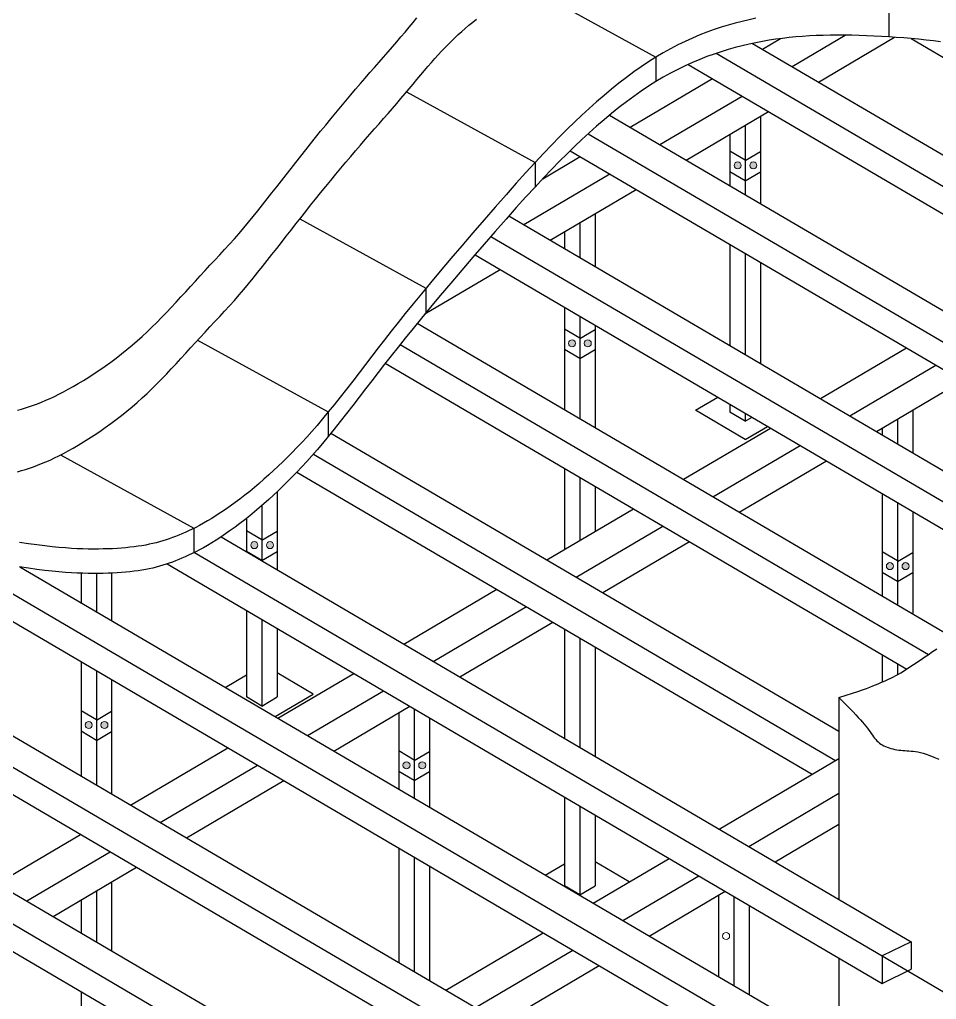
# Model space of a CAD drawing. Header units: millimetres. Extents: x 5763 to 12018931, y 39842 to 3600577.
# Drawn here: x 669225 to 675001, y 430280 to 436454 of the extents above; entities that cross this region are included whole.
import ezdxf

# ---------------------------------------------------------------- set-up
doc = ezdxf.new("R2010")
doc.units = ezdxf.units.MM
doc.layers.add('LINES', color=7, linetype='Continuous')
doc.layers.add('тонкая', color=7, linetype='Continuous', lineweight=20)

msp = doc.modelspace()

# ---------------------------------------------------------------- hatches: boundary and pattern name
at = {"layer": 'тонкая', "ltscale": 10}
h = msp.add_hatch(color=256, dxfattribs=at)
h.set_gradient(color2=(0, 0, 0), one_color=1)
h.paths.add_polyline_path([(673727.08568, 435534.72184, 1), (673771.34011, 435534.72184, 1)])
h.paths.add_polyline_path([(673825.99446, 435534.72184, 1), (673870.24889, 435534.72184, 1)])
h = msp.add_hatch(color=256, dxfattribs=at)
h.set_gradient(color2=(0, 0, 0), one_color=1)
h.paths.add_polyline_path([(672683.90677, 434413.63647, 1), (672728.1612, 434413.63647, 1)])
h.paths.add_polyline_path([(672782.81555, 434413.63647, 1), (672827.06998, 434413.63647, 1)])
h = msp.add_hatch(color=256, dxfattribs=at)
h.set_gradient(color2=(0, 0, 0), one_color=1)
h.paths.add_polyline_path([(670681.81983, 433142.22201, 1), (670726.07426, 433142.22201, 1)])
h.paths.add_polyline_path([(670780.72861, 433142.22201, 1), (670824.98304, 433142.22201, 1)])
h = msp.add_hatch(color=256, dxfattribs=at)
h.set_gradient(color2=(0, 0, 0), one_color=1)
h.paths.add_polyline_path([(674685.99371, 433009.57144, 1), (674730.24814, 433009.57144, 1)])
h.paths.add_polyline_path([(674784.90249, 433009.57144, 1), (674829.15692, 433009.57144, 1)])
h = msp.add_hatch(color=256, dxfattribs=at)
h.set_gradient(color2=(0, 0, 0), one_color=1)
h.paths.add_polyline_path([(669638.64091, 432008.53178, 1), (669682.89534, 432008.53178, 1)])
h.paths.add_polyline_path([(669737.5497, 432008.53178, 1), (669781.80413, 432008.53178, 1)])
h = msp.add_hatch(color=256, dxfattribs=at)
h.set_gradient(color2=(0, 0, 0), one_color=1)
h.paths.add_polyline_path([(671640.72785, 431754.64733, 1), (671684.98228, 431754.64733, 1)])
h.paths.add_polyline_path([(671739.63664, 431754.64733, 1), (671783.89107, 431754.64733, 1)])

# ---------------------------------------------------------------- linework, layer by layer
at = {"layer": 'LINES'}
for p, q in [((672412.16124, 436668.98822), (673234.44996, 436216.76346)), ((671704.44014, 436435.38151), (671728.80186, 436464.49199)), ((672080.00102, 436436.85595), (672104.10117, 436456.12874)), ((673821.25415, 436452.67064), (673777.84791, 436442.54358)), ((673864.18959, 436461.80697), (673821.25415, 436452.67064)), ((674701.72305, 436499.05879), (674701.72305, 436344.93407)), ((671653.94768, 436375.09163), (671679.47753, 436405.54198)), ((671679.47753, 436405.54198), (671704.44014, 436435.38151)), ((672010.89069, 436378.65512), (672033.43565, 436398.19086)), ((672033.43565, 436398.19086), (672056.45914, 436417.56724)), ((672056.45914, 436417.56724), (672080.00102, 436436.85595)), ((673600.371, 436390.55993), (673555.2528, 436374.30315)), ((673645.23242, 436405.43396), (673600.371, 436390.55993)), ((673689.79424, 436419.00364), (673645.23242, 436405.43396)), ((673734.01367, 436431.34739), (673689.79424, 436419.00364)), ((673777.84791, 436442.54358), (673734.01367, 436431.34739)), ((671601.32086, 436312.83148), (671627.88424, 436344.14872)), ((671627.88424, 436344.14872), (671653.94768, 436375.09163)), ((671945.72819, 436318.37442), (671967.07683, 436338.81862)), ((671967.07683, 436338.81862), (671988.78437, 436358.88828)), ((671988.78437, 436358.88828), (672010.89069, 436378.65512)), ((673464.41085, 436337.33497), (673418.73435, 436316.5101)), ((673509.92061, 436356.58522), (673464.41085, 436337.33497)), ((673555.2528, 436374.30315), (673509.92061, 436356.58522)), ((673905.72034, 436266.83017), (674019.00103, 436333.5885)), ((673948.7196, 436323.2349), (673906.64177, 436315.89856)), ((673990.56235, 436329.72363), (673948.7196, 436323.2349)), ((674032.30927, 436335.39712), (673990.56235, 436329.72363)), ((674074.09961, 436340.28771), (674032.30927, 436335.39712)), ((674116.07263, 436344.42777), (674074.09961, 436340.28771)), ((674092.03804, 436157.5281), (674427.28628, 436355.09587)), ((674158.3676, 436347.84967), (674116.07263, 436344.42777)), ((674201.12376, 436350.58576), (674158.3676, 436347.84967)), ((674244.45045, 436352.66879), (674201.12376, 436350.58576)), ((674288.33733, 436354.13299), (674244.45045, 436352.66879)), ((674258.23111, 436060.03203), (674737.59784, 436342.53141)), ((674332.74413, 436355.01298), (674288.33733, 436354.13299)), ((674377.63058, 436355.34339), (674332.74413, 436355.01298)), ((674422.95641, 436355.15883), (674377.63058, 436355.34339)), ((674468.68136, 436354.49393), (674422.95641, 436355.15883)), ((674514.76516, 436353.3833), (674468.68136, 436354.49393)), ((674561.16753, 436351.86157), (674514.76516, 436353.3833)), ((674607.84228, 436349.95439), (674561.16753, 436351.86157)), ((674654.71942, 436347.65159), (674607.84228, 436349.95439)), ((674701.72305, 436344.93407), (674654.71942, 436347.65159)), ((674748.77724, 436341.78268), (674701.72305, 436344.93407)), ((674795.80608, 436338.17831), (674748.77724, 436341.78268)), ((674842.73365, 436334.10184), (674795.80608, 436338.17831)), ((674841.61913, 436334.19865), (679758.3928, 433449.80549)), ((674889.48404, 436329.53413), (674842.73365, 436334.10184)), ((674935.98133, 436324.45607), (674889.48404, 436329.53413)), ((674982.17001, 436318.8569), (674935.98133, 436324.45607)), ((671546.82339, 436249.5117), (671574.29117, 436281.25815)), ((671574.29117, 436281.25815), (671601.32086, 436312.83148)), ((671883.04214, 436254.04156), (671903.83114, 436276.06492)), ((671903.83114, 436276.06492), (671924.68395, 436297.48264)), ((671924.68395, 436297.48264), (671945.72819, 436318.37442)), ((673326.89894, 436269.99633), (673280.74892, 436244.23731)), ((673372.89557, 436294.07557), (673326.89894, 436269.99633)), ((673418.73435, 436316.5101), (673372.89557, 436294.07557)), ((673689.79424, 436264.87892), (673645.23242, 436251.30924)), ((673734.01367, 436277.22266), (673689.79424, 436264.87892)), ((673777.84791, 436288.41886), (673734.01367, 436277.22266)), ((673821.25415, 436298.54592), (673777.84791, 436288.41886)), ((673864.18959, 436307.68224), (673821.25415, 436298.54592)), ((673843.56462, 436303.29341), (679158.20178, 433185.49623)), ((673906.64177, 436315.89856), (673864.18959, 436307.68224)), ((675028.07622, 436312.75935), (674982.17001, 436318.8569)), ((671490.59346, 436185.23162), (671518.92385, 436217.53399)), ((671518.92385, 436217.53399), (671546.82339, 436249.5117)), ((671819.78193, 436183.54077), (671841.14514, 436207.85917)), ((671841.14514, 436207.85917), (671862.18934, 436231.33287)), ((671862.18934, 436231.33287), (671883.04214, 436254.04156)), ((673234.44996, 436216.76346), (673188.0065, 436187.53973)), ((673280.74892, 436244.23731), (673234.44996, 436216.76346)), ((673234.44996, 436216.76346), (673234.44996, 436062.63873)), ((673509.92061, 436202.4605), (673464.41085, 436183.21024)), ((673555.2528, 436220.17843), (673509.92061, 436202.4605)), ((673600.371, 436236.43521), (673555.2528, 436220.17843)), ((673645.23242, 436251.30924), (673600.371, 436236.43521)), ((673614.48439, 436241.11457), (678975.48065, 433096.12113)), ((671432.6437, 436119.27929), (671461.83311, 436152.51119)), ((671461.83311, 436152.51119), (671490.59346, 436185.23162)), ((671775.58805, 436132.05109), (671797.9721, 436158.29797)), ((671797.9721, 436158.29797), (671819.78193, 436183.54077)), ((673141.42299, 436156.53106), (673094.71025, 436123.72511)), ((673188.0065, 436187.53973), (673141.42299, 436156.53106)), ((673372.89557, 436139.95085), (673326.89894, 436115.8716)), ((673418.73435, 436162.38538), (673372.89557, 436139.95085)), ((673464.41085, 436183.21024), (673418.73435, 436162.38538)), ((673437.98787, 436171.16345), (678975.48065, 432922.62948)), ((671372.9813, 436050.90744), (671403.02613, 436085.4425)), ((671403.02613, 436085.4425), (671432.6437, 436119.27929)), ((671704.44014, 436047.37975), (671728.80186, 436076.49023)), ((671728.80186, 436076.49023), (671752.52905, 436104.75343)), ((671752.52905, 436104.75343), (671775.58805, 436132.05109)), ((673047.9045, 436089.20036), (673001.04837, 436053.05801)), ((673094.71025, 436123.72511), (673047.9045, 436089.20036)), ((673072.1377, 435775.58504), (673591.03404, 436081.37991)), ((673280.74892, 436090.11258), (673234.44996, 436062.63873)), ((673326.89894, 436115.8716), (673280.74892, 436090.11258)), ((671311.62665, 435979.40283), (671342.51009, 436015.58068)), ((671342.51009, 436015.58068), (671372.9813, 436050.90744)), ((671653.94768, 435987.08987), (671679.47753, 436017.54022)), ((671679.47753, 436017.54022), (671704.44014, 436047.37975)), ((672954.18446, 436015.39925), (672907.35537, 435976.32527)), ((673001.04837, 436053.05801), (672954.18446, 436015.39925)), ((673188.0065, 436033.415), (673141.42299, 436002.40634)), ((673234.44996, 436062.63873), (673188.0065, 436033.415)), ((671280.39803, 435942.45052), (671311.62665, 435979.40283)), ((671601.32086, 435924.82972), (671627.88424, 435956.14696)), ((671627.88424, 435956.14696), (671653.94768, 435987.08987)), ((671662.96442, 435997.84446), (672472.50004, 435552.63338)), ((672907.35537, 435976.32527), (672860.60371, 435935.93727)), ((673094.71025, 435969.60038), (673047.9045, 435935.07564)), ((673141.42299, 436002.40634), (673094.71025, 435969.60038)), ((673258.45541, 435666.28297), (673777.35175, 435972.07785)), ((671217.22643, 435866.66508), (671248.90453, 435904.83439)), ((671248.90453, 435904.83439), (671280.39803, 435942.45052)), ((671546.82339, 435861.50994), (671574.29117, 435893.25639)), ((671574.29117, 435893.25639), (671601.32086, 435924.82972)), ((672813.97209, 435894.33645), (672767.5031, 435851.624)), ((672860.60371, 435935.93727), (672813.97209, 435894.33645)), ((673001.04837, 435898.93328), (672954.18446, 435861.27452)), ((673047.9045, 435935.07564), (673001.04837, 435898.93328)), ((671153.63763, 435789.10944), (671185.44404, 435828.05321)), ((671185.44404, 435828.05321), (671217.22643, 435866.66508)), ((671490.59346, 435797.22986), (671518.92385, 435829.53223)), ((671518.92385, 435829.53223), (671546.82339, 435861.50994)), ((672767.5031, 435851.624), (672721.13756, 435807.78519)), ((672954.18446, 435861.27452), (672907.35537, 435822.20054)), ((672942.57817, 435851.59029), (678305.39509, 432705.52877)), ((673424.64847, 435568.7869), (673943.54481, 435874.58177)), ((673893.67123, 435845.19038), (673893.67123, 435293.63776)), ((671121.88751, 435749.94439), (671153.63763, 435789.10944)), ((671432.6437, 435731.27753), (671461.83311, 435764.50943)), ((671461.83311, 435764.50943), (671490.59346, 435797.22986)), ((672721.13756, 435807.78519), (672674.40902, 435762.34163)), ((672860.60371, 435781.81255), (672813.97209, 435740.21173)), ((672907.35537, 435822.20054), (672860.60371, 435781.81255)), ((673797.16486, 435788.31746), (673797.16486, 435350.25259)), ((671058.86393, 435671.38059), (671090.27398, 435710.6687)), ((671090.27398, 435710.6687), (671121.88751, 435749.94439)), ((671403.02613, 435697.44074), (671432.6437, 435731.27753)), ((672626.74925, 435714.69898), (672577.58999, 435664.26294)), ((672674.40902, 435762.34163), (672626.74925, 435714.69898)), ((672813.97209, 435740.21173), (672767.5031, 435697.49927)), ((672807.50193, 435734.26462), (678122.67396, 432616.15366)), ((673700.6585, 435731.44453), (673700.6585, 435406.86742)), ((671027.67075, 435632.1286), (671058.86393, 435671.38059)), ((671342.51009, 435627.57892), (671372.9813, 435662.90568)), ((671372.9813, 435662.90568), (671403.02613, 435697.44074)), ((672577.58999, 435664.26294), (672526.363, 435610.43918)), ((672721.13756, 435653.66047), (672674.40902, 435608.2169)), ((672767.5031, 435697.49927), (672721.13756, 435653.66047)), ((670965.93499, 435553.87743), (670996.69444, 435592.94884)), ((670996.69444, 435592.94884), (671027.67075, 435632.1286)), ((671280.39803, 435554.44876), (671311.62665, 435591.40107)), ((671311.62665, 435591.40107), (671342.51009, 435627.57892)), ((672526.363, 435610.43918), (672472.50004, 435552.63338)), ((672521.47712, 435451.07092), (672757.45141, 435590.13478)), ((672674.40902, 435608.2169), (672626.74925, 435560.57426)), ((672694.05707, 435627.32466), (678122.67396, 432442.66201)), ((673797.16486, 435568.07796), (673700.6585, 435624.91842)), ((673797.16486, 435564.96067), (673893.67123, 435621.62283)), ((670935.39241, 435514.95049), (670965.93499, 435553.87743)), ((671248.90453, 435516.83263), (671280.39803, 435554.44876)), ((672472.50004, 435552.63338), (672415.43287, 435490.25122)), ((672472.50004, 435552.63338), (672472.50004, 435398.50865)), ((672626.74925, 435560.57426), (672577.58999, 435510.13822)), ((670874.95784, 435437.67446), (670905.06669, 435476.20412)), ((670905.06669, 435476.20412), (670935.39241, 435514.95049)), ((671185.44404, 435440.05145), (671217.22643, 435478.66332)), ((671217.22643, 435478.66332), (671248.90453, 435516.83263)), ((672415.43287, 435490.25122), (672354.59324, 435422.69837)), ((672402.03598, 435161.57971), (672943.76911, 435480.83272)), ((672526.363, 435456.31445), (672472.50004, 435398.50865)), ((672577.58999, 435510.13822), (672526.363, 435456.31445)), ((673797.16486, 435438.15198), (673700.6585, 435494.99244)), ((673797.16486, 435438.15198), (673893.67123, 435494.81414)), ((670815.38016, 435361.40968), (670845.06584, 435399.3976)), ((670845.06584, 435399.3976), (670874.95784, 435437.67446)), ((671121.88751, 435361.94263), (671153.63763, 435401.10768)), ((671153.63763, 435401.10768), (671185.44404, 435440.05145)), ((672354.59324, 435422.69837), (672289.70568, 435349.71302)), ((672472.50004, 435398.50865), (672415.43287, 435336.12649)), ((670785.84809, 435323.7468), (670815.38016, 435361.40968)), ((671090.27398, 435322.66694), (671121.88751, 435361.94263)), ((672289.70568, 435349.71302), (672221.66582, 435272.36329)), ((672415.43287, 435336.12649), (672354.59324, 435268.57365)), ((672568.22904, 435064.08363), (673109.96218, 435383.33664)), ((670726.99178, 435249.54064), (670756.40638, 435286.44508)), ((670756.40638, 435286.44508), (670785.84809, 435323.7468)), ((671027.67075, 435244.12684), (671058.86393, 435283.37883)), ((671058.86393, 435283.37883), (671090.27398, 435322.66694)), ((672221.66582, 435272.36329), (672151.66207, 435192.04981)), ((670667.99089, 435177.06805), (670697.54103, 435213.06959)), ((670697.54103, 435213.06959), (670726.99178, 435249.54064)), ((670996.69444, 435204.94708), (671027.67075, 435244.12684)), ((672354.59324, 435268.57365), (672289.70568, 435195.58829)), ((672308.33866, 435216.54662), (677438.54904, 432206.94221)), ((672850.49231, 435230.42642), (672850.49231, 434898.49573)), ((670638.2781, 435141.57214), (670667.99089, 435177.06805)), ((670935.39241, 435126.94873), (670965.93499, 435165.87567)), ((670965.93499, 435165.87567), (670996.69444, 435204.94708)), ((670990.77791, 435197.43177), (671785.20797, 434760.52813)), ((672151.66207, 435192.04981), (672080.88282, 435110.17322)), ((672289.70568, 435195.58829), (672221.66582, 435118.23856)), ((672753.98595, 435173.55349), (672753.98595, 434955.11056)), ((670578.13117, 435072.21909), (670608.33942, 435106.61797)), ((670608.33942, 435106.61797), (670638.2781, 435141.57214)), ((670874.95784, 435049.6727), (670905.06669, 435088.20236)), ((670905.06669, 435088.20236), (670935.39241, 435126.94873)), ((672080.88282, 435110.17322), (672010.51648, 435028.13415)), ((672221.66582, 435118.23856), (672151.66207, 435037.92509)), ((672194.3213, 435086.86691), (677255.82791, 432117.56711)), ((672657.47958, 435116.68057), (672657.47958, 435011.72538)), ((670517.0641, 435004.75761), (670547.688, 435038.29874)), ((670547.688, 435038.29874), (670578.13117, 435072.21909)), ((670845.06584, 435011.39584), (670874.95784, 435049.6727)), ((672010.51648, 435028.13415), (671941.75146, 434947.33321)), ((672151.66207, 435037.92509), (672080.88282, 434956.0485)), ((673700.6585, 435036.8085), (673700.6585, 434399.75129)), ((670455.49103, 434938.41573), (670486.31371, 434971.49638)), ((670486.31371, 434971.49638), (670517.0641, 435004.75761)), ((670785.84809, 434935.74504), (670815.38016, 434973.40792)), ((670815.38016, 434973.40792), (670845.06584, 435011.39584)), ((672094.5769, 434971.88965), (677255.82791, 431944.07546)), ((673797.16486, 434980.19368), (673797.16486, 434343.13646)), ((670393.84568, 434872.39887), (670424.65028, 434905.41633)), ((670424.65028, 434905.41633), (670455.49103, 434938.41573)), ((670756.40638, 434898.44332), (670785.84809, 434935.74504)), ((671941.75146, 434947.33321), (671875.77616, 434869.17105)), ((672080.88282, 434956.0485), (672010.51648, 434874.00942)), ((673893.67123, 434923.57885), (673893.67123, 434286.52163)), ((670332.5482, 434805.9486), (670363.13143, 434839.26403)), ((670363.13143, 434839.26403), (670393.84568, 434872.39887)), ((670697.54103, 434825.06783), (670726.99178, 434861.53888)), ((670726.99178, 434861.53888), (670756.40638, 434898.44332)), ((671779.11968, 434599.0474), (672253.54275, 434878.63338)), ((671875.77616, 434869.17105), (671813.77897, 434795.04829)), ((672010.51648, 434874.00942), (671941.75146, 434793.20849)), ((670302.08243, 434772.53384), (670332.5482, 434805.9486)), ((670638.2781, 434753.57038), (670667.99089, 434789.06629)), ((670667.99089, 434789.06629), (670697.54103, 434825.06783)), ((671813.77897, 434795.04829), (671756.63696, 434726.00798)), ((671941.75146, 434793.20849), (671875.77616, 434715.04632)), ((670241.39486, 434705.87585), (670271.70702, 434739.13713)), ((670271.70702, 434739.13713), (670302.08243, 434772.53384)), ((670578.13117, 434684.21733), (670608.33942, 434718.61621)), ((670608.33942, 434718.61621), (670638.2781, 434753.57038)), ((671756.63696, 434726.00798), (671703.98178, 434661.66287)), ((671785.20797, 434760.52813), (671785.20797, 434606.40341)), ((671875.77616, 434715.04632), (671813.77897, 434640.92356)), ((670180.85187, 434640.22911), (670211.11885, 434672.86739)), ((670211.11885, 434672.86739), (670241.39486, 434705.87585)), ((670547.688, 434650.29698), (670578.13117, 434684.21733)), ((671703.98178, 434661.66287), (671655.13371, 434601.26813)), ((670120.23659, 434576.53263), (670150.56682, 434608.0784)), ((670150.56682, 434608.0784), (670180.85187, 434640.22911)), ((670486.31371, 434583.49462), (670517.0641, 434616.75586)), ((670517.0641, 434616.75586), (670547.688, 434650.29698)), ((671655.13371, 434601.26813), (671609.41307, 434544.07893)), ((671813.77897, 434640.92356), (671756.63696, 434571.88325)), ((672657.47958, 434641.66647), (672657.47958, 433996.40034)), ((670059.25865, 434515.52728), (670089.82488, 434545.68441)), ((670089.82488, 434545.68441), (670120.23659, 434576.53263)), ((670424.65028, 434517.41457), (670455.49103, 434550.41397)), ((670455.49103, 434550.41397), (670486.31371, 434583.49462)), ((671609.41307, 434544.07893), (671566.14014, 434489.35045)), ((671756.63696, 434571.88325), (671703.98178, 434507.53814)), ((671730.64553, 434540.12149), (675102.82852, 432561.85236)), ((672753.98595, 434585.05164), (672753.98595, 433939.78551)), ((669997.33362, 434457.16132), (670028.45564, 434486.03)), ((670028.45564, 434486.03), (670059.25865, 434515.52728)), ((670363.13143, 434451.26227), (670393.84568, 434484.39711)), ((670393.84568, 434484.39711), (670424.65028, 434517.41457)), ((671566.14014, 434489.35045), (671524.63524, 434436.33785)), ((671703.98178, 434507.53814), (671655.13371, 434447.1434)), ((672753.98595, 434446.99259), (672657.47958, 434503.83305)), ((672753.98595, 434443.8753), (672850.49231, 434500.53746)), ((672850.49231, 434528.43682), (672850.49231, 433883.17069)), ((669933.80354, 434401.18483), (669965.81033, 434428.89001)), ((669965.81033, 434428.89001), (669997.33362, 434457.16132)), ((670302.08243, 434384.53208), (670332.5482, 434417.94684)), ((670332.5482, 434417.94684), (670363.13143, 434451.26227)), ((670346.87123, 434433.54944), (671169.8594, 433980.94001)), ((671524.63524, 434436.33785), (671484.21866, 434384.2963)), ((671655.13371, 434447.1434), (671609.41307, 434389.9542)), ((671622.86639, 434406.78215), (674952.12102, 432453.69667)), ((669834.11004, 434321.17671), (669868.01046, 434347.34791)), ((669868.01046, 434347.34791), (669901.231, 434374.01455)), ((669901.231, 434374.01455), (669933.80354, 434401.18483)), ((670241.39486, 434317.87409), (670271.70702, 434351.13537)), ((670271.70702, 434351.13537), (670302.08243, 434384.53208)), ((671484.21866, 434384.2963), (671444.21069, 434332.48099)), ((671609.41307, 434389.9542), (671566.14014, 434335.22572)), ((672753.98595, 434317.06661), (672657.47958, 434373.90707)), ((672753.98595, 434317.06661), (672850.49231, 434373.72877)), ((674270.4467, 434065.48876), (674812.17984, 434384.74177)), ((669764.99782, 434270.67902), (669799.69921, 434295.58479)), ((669799.69921, 434295.58479), (669834.11004, 434321.17671)), ((670180.85187, 434252.22735), (670211.11885, 434284.86563)), ((670211.11885, 434284.86563), (670241.39486, 434317.87409)), ((671444.21069, 434332.48099), (671404.08137, 434280.34356)), ((671566.14014, 434335.22572), (671524.63524, 434282.21312)), ((671529.30503, 434288.17766), (674814.34607, 432361.02979)), ((669661.34855, 434201.14732), (669695.60266, 434223.35342)), ((669695.60266, 434223.35342), (669730.22569, 434246.56628)), ((669730.22569, 434246.56628), (669764.99782, 434270.67902)), ((670150.56682, 434220.07664), (670180.85187, 434252.22735)), ((671363.89967, 434228.12167), (671323.88425, 434176.24945)), ((671404.08137, 434280.34356), (671363.89967, 434228.12167)), ((671484.21866, 434230.17158), (671444.21069, 434178.35626)), ((671524.63524, 434282.21312), (671484.21866, 434230.17158)), ((674456.76441, 433956.18669), (674998.49755, 434275.4397)), ((669562.95184, 434141.60986), (669594.82648, 434160.18288)), ((669594.82648, 434160.18288), (669627.68322, 434180.05485)), ((669627.68322, 434180.05485), (669661.34855, 434201.14732)), ((670089.82488, 434157.68265), (670120.23659, 434188.53087)), ((670120.23659, 434188.53087), (670150.56682, 434220.07664)), ((671323.88425, 434176.24945), (671284.25383, 434125.16103)), ((671444.21069, 434178.35626), (671404.08137, 434126.21883)), ((674622.95747, 433858.69062), (675164.69061, 434177.94363)), ((663110.8014, 434143.01715), (672152.51445, 428838.75524)), ((669472.91704, 434093.21907), (669502.05527, 434108.19155)), ((669502.05527, 434108.19155), (669532.04748, 434124.30061)), ((669532.04748, 434124.30061), (669562.95184, 434141.60986)), ((669997.33362, 434069.15956), (670028.45564, 434098.02824)), ((670028.45564, 434098.02824), (670059.25865, 434127.52552)), ((670059.25865, 434127.52552), (670089.82488, 434157.68265)), ((671284.25383, 434125.16103), (671245.22709, 434075.29057)), ((671404.08137, 434126.21883), (671363.89967, 434073.99694)), ((669337.98586, 434033.1839), (669363.74116, 434043.42314)), ((669363.74116, 434043.42314), (669390.04487, 434054.48521)), ((669390.04487, 434054.48521), (669416.96999, 434066.42949)), ((669416.96999, 434066.42949), (669444.57467, 434079.31958)), ((669444.57467, 434079.31958), (669472.91704, 434093.21907)), ((669933.80354, 434013.18307), (669965.81033, 434040.88825)), ((669965.81033, 434040.88825), (669997.33362, 434069.15956)), ((671245.22709, 434075.29057), (671207.02272, 434027.07218)), ((671363.89967, 434073.99694), (671323.88425, 434022.12472)), ((673483.84714, 433992.08893), (673624.24379, 434074.52056)), ((669212.50569, 433992.92397), (669237.65294, 433999.64569)), ((669237.65294, 433999.64569), (669262.62736, 434006.99417)), ((669262.62736, 434006.99417), (669287.57618, 434015.00778)), ((669287.57618, 434015.00778), (669312.64661, 434023.7249)), ((669312.64661, 434023.7249), (669337.98586, 434033.1839)), ((669868.01046, 433959.34615), (669901.231, 433986.01279)), ((669901.231, 433986.01279), (669933.80354, 434013.18307)), ((671169.8594, 433980.94001), (671133.95584, 433937.3282)), ((671207.02272, 434027.07218), (671169.8594, 433980.94001)), ((671169.8594, 433980.94001), (671169.8594, 433826.81528)), ((671323.88425, 434022.12472), (671284.25383, 433971.03631)), ((673797.16486, 433807.5506), (673483.84714, 433992.08893)), ((673700.6585, 434029.69237), (673700.6585, 433979.7916)), ((673797.16486, 433922.95114), (673700.6585, 433979.7916)), ((674852.57925, 433994.01083), (674852.57925, 433723.9845)), ((669799.69921, 433907.58303), (669834.11004, 433933.17495)), ((669834.11004, 433933.17495), (669868.01046, 433959.34615)), ((671133.95584, 433937.3282), (671099.46256, 433896.54651)), ((671245.22709, 433921.16584), (671207.02272, 433872.94745)), ((671284.25383, 433971.03631), (671245.22709, 433921.16584)), ((673797.16486, 433973.07755), (673797.16486, 433922.95114)), ((673797.16486, 433922.95114), (673839.80296, 433948.06419)), ((674756.07289, 433937.13791), (674756.07289, 433780.59933)), ((669695.60266, 433835.35166), (669730.22569, 433858.56452)), ((669730.22569, 433858.56452), (669764.99782, 433882.67726)), ((669764.99782, 433882.67726), (669799.69921, 433907.58303)), ((671066.25746, 433858.4073), (671034.15027, 433822.59852)), ((671099.46256, 433896.54651), (671066.25746, 433858.4073)), ((671207.02272, 433872.94745), (671169.8594, 433826.81528)), ((673407.04668, 433556.6717), (673955.76041, 433880.0385)), ((673797.16486, 433807.5506), (673938.1856, 433890.34865)), ((674659.56652, 433880.26498), (674659.56652, 433837.21416)), ((669594.82648, 433772.18112), (669627.68322, 433792.05309)), ((669627.68322, 433792.05309), (669661.34855, 433813.14556)), ((669661.34855, 433813.14556), (669695.60266, 433835.35166)), ((671034.15027, 433822.59852), (671002.95072, 433788.80816)), ((671169.8594, 433826.81528), (671133.95584, 433783.20347)), ((671186.33366, 433847.26538), (674386.67072, 431969.80855)), ((669502.05527, 433720.18979), (669532.04748, 433736.29885)), ((669532.04748, 433736.29885), (669562.95184, 433753.6081)), ((669562.95184, 433753.6081), (669594.82648, 433772.18112)), ((670972.46855, 433756.72418), (670942.5135, 433726.03456)), ((671002.95072, 433788.80816), (670972.46855, 433756.72418)), ((671099.46256, 433742.42179), (671066.25746, 433704.28257)), ((671133.95584, 433783.20347), (671099.46256, 433742.42179)), ((673593.36439, 433447.36964), (674142.07812, 433770.73644)), ((669363.74116, 433655.42138), (669390.04487, 433666.48345)), ((669390.04487, 433666.48345), (669416.96999, 433678.42773)), ((669416.96999, 433678.42773), (669444.57467, 433691.31782)), ((669444.57467, 433691.31782), (669472.91704, 433705.21731)), ((669472.91704, 433705.21731), (669502.05527, 433720.18979)), ((669482.83026, 433710.31115), (670323.43894, 433248.01117)), ((670883.42367, 433667.59031), (670853.93623, 433639.26832)), ((670912.89529, 433696.42728), (670883.42367, 433667.59031)), ((670942.5135, 433726.03456), (670912.89529, 433696.42728)), ((671034.15027, 433668.47379), (671002.95072, 433634.68343)), ((671066.25746, 433704.28257), (671034.15027, 433668.47379)), ((671075.97224, 433715.44092), (674366.13902, 431785.28607)), ((673759.55745, 433349.87356), (674308.27118, 433673.24036)), ((669212.50569, 433604.92221), (669237.65294, 433611.64393)), ((669237.65294, 433611.64393), (669262.62736, 433618.99241)), ((669262.62736, 433618.99241), (669287.57618, 433627.00602)), ((669287.57618, 433627.00602), (669312.64661, 433635.72314)), ((669312.64661, 433635.72314), (669337.98586, 433645.18214)), ((669337.98586, 433645.18214), (669363.74116, 433655.42138)), ((670824.38206, 433611.4328), (670794.73812, 433584.11195)), ((670853.93623, 433639.26832), (670824.38206, 433611.4328)), ((671002.95072, 433634.68343), (670972.46855, 433602.59945)), ((672657.47958, 433626.34143), (672657.47958, 433114.93843)), ((670764.98137, 433557.33396), (670735.08874, 433531.12702)), ((670794.73812, 433584.11195), (670764.98137, 433557.33396)), ((670912.89529, 433542.30256), (670883.42367, 433513.46558)), ((670942.5135, 433571.90984), (670912.89529, 433542.30256)), ((670972.46855, 433602.59945), (670942.5135, 433571.90984)), ((670972.511, 433602.64413), (674218.60725, 431698.34297)), ((672753.98595, 433569.7266), (672753.98595, 433171.81135)), ((670674.80372, 433480.53905), (670644.36523, 433456.2144)), ((670705.03721, 433505.51932), (670674.80372, 433480.53905)), ((670735.08874, 433531.12702), (670705.03721, 433505.51932)), ((670853.93623, 433485.14359), (670824.38206, 433457.30808)), ((670883.42367, 433513.46558), (670853.93623, 433485.14359)), ((672850.49231, 433513.11177), (672850.49231, 433228.68428)), ((670613.73383, 433432.5846), (670583.06213, 433409.73302)), ((670644.36523, 433456.2144), (670613.73383, 433432.5846)), ((670794.73812, 433429.98723), (670764.98137, 433403.20924)), ((670824.38206, 433457.30808), (670794.73812, 433429.98723)), ((670848.40537, 433479.93437), (670848.40537, 432986.21673)), ((674659.56652, 433467.15524), (674659.56652, 432821.88911)), ((670522.34883, 433366.74203), (670492.68273, 433346.79142)), ((670552.53788, 433387.75403), (670522.34883, 433366.74203)), ((670583.06213, 433409.73302), (670552.53788, 433387.75403)), ((670735.08874, 433377.00229), (670705.03721, 433351.39459)), ((670764.98137, 433403.20924), (670735.08874, 433377.00229)), ((670751.89901, 433391.7399), (670751.89901, 433042.83156)), ((672546.32695, 433049.4342), (673092.36038, 433371.22145)), ((674756.07289, 433410.54042), (674756.07289, 432765.27429)), ((666870.83975, 433295.73479), (673130.75753, 429623.39491)), ((670435.67038, 433310.45191), (670408.69962, 433294.2518)), ((670463.72733, 433327.99658), (670435.67038, 433310.45191)), ((670492.68273, 433346.79142), (670463.72733, 433327.99658)), ((670644.36523, 433302.08967), (670613.73383, 433278.45988)), ((670674.80372, 433326.41432), (670644.36523, 433302.08967)), ((670655.39264, 433310.90213), (670655.39264, 433099.44639)), ((670705.03721, 433351.39459), (670674.80372, 433326.41432)), ((674852.57925, 433353.92559), (674852.57925, 432708.65946)), ((666598.75721, 433258.78298), (672948.0364, 429534.01981)), ((668171.71501, 433253.56387), (673852.64633, 429920.88261)), ((670312.10154, 433242.37587), (670290.20219, 433232.01845)), ((670334.77633, 433253.64648), (670312.10154, 433242.37587)), ((670323.43894, 433248.01117), (670323.43894, 433093.88645)), ((670358.35119, 433265.9617), (670334.77633, 433253.64648)), ((670382.95075, 433279.453), (670358.35119, 433265.9617)), ((670408.69962, 433294.2518), (670382.95075, 433279.453)), ((670552.53788, 433233.6293), (670522.34883, 433212.6173)), ((670583.06213, 433255.60829), (670552.53788, 433233.6293)), ((670613.73383, 433278.45988), (670583.06213, 433255.60829)), ((672732.64466, 432940.13213), (673278.67809, 433261.91938)), ((666385.89363, 433210.16635), (672948.0364, 429360.52816)), ((670148.15063, 433175.44638), (670127.96832, 433168.9988)), ((670168.11138, 433182.28138), (670148.15063, 433175.44638)), ((670187.9752, 433189.50379), (670168.11138, 433182.28138)), ((670207.86672, 433197.1136), (670187.9752, 433189.50379)), ((670227.91055, 433205.11083), (670207.86672, 433197.1136)), ((670248.23132, 433213.51737), (670227.91055, 433205.11083)), ((670268.95366, 433222.44276), (670248.23132, 433213.51737)), ((670290.20219, 433232.01845), (670268.95366, 433222.44276)), ((670463.72733, 433173.87185), (670435.67038, 433156.32718)), ((670492.68273, 433192.66669), (670463.72733, 433173.87185)), ((670522.34883, 433212.6173), (670492.68273, 433192.66669)), ((670494.45568, 433193.85901), (674842.28765, 430643.23177)), ((670751.89901, 433175.57813), (670655.39264, 433232.41859)), ((670751.89901, 433172.46085), (670848.40537, 433229.12301)), ((669281.44647, 433150.67769), (669224.76758, 433159.60253)), ((669334.36905, 433143.07448), (669281.44647, 433150.67769)), ((669383.68941, 433136.72547), (669334.36905, 433143.07448)), ((669429.75665, 433131.51406), (669383.68941, 433136.72547)), ((669472.91991, 433127.32366), (669429.75665, 433131.51406)), ((669513.52831, 433124.03765), (669472.91991, 433127.32366)), ((669551.93096, 433121.53944), (669513.52831, 433124.03765)), ((669588.477, 433119.71243), (669551.93096, 433121.53944)), ((669623.51554, 433118.44001), (669588.477, 433119.71243)), ((669657.34876, 433117.62325), (669623.51554, 433118.44001)), ((669690.091, 433117.23386), (669657.34876, 433117.62325)), ((669721.80967, 433117.26121), (669690.091, 433117.23386)), ((669752.57215, 433117.69469), (669721.80967, 433117.26121)), ((669782.44586, 433118.52367), (669752.57215, 433117.69469)), ((669811.49819, 433119.73752), (669782.44586, 433118.52367)), ((669839.79653, 433121.32562), (669811.49819, 433119.73752)), ((669867.40829, 433123.27735), (669839.79653, 433121.32562)), ((669894.38752, 433125.58457), (669867.40829, 433123.27735)), ((669920.73496, 433128.2491), (669894.38752, 433125.58457)), ((669946.43799, 433131.27523), (669920.73496, 433128.2491)), ((669971.48401, 433134.66727), (669946.43799, 433131.27523)), ((669995.86041, 433138.42951), (669971.48401, 433134.66727)), ((670019.55459, 433142.56626), (669995.86041, 433138.42951)), ((670042.55393, 433147.08182), (670019.55459, 433142.56626)), ((670064.84582, 433151.98049), (670042.55393, 433147.08182)), ((670086.44054, 433157.26585), (670064.84582, 433151.98049)), ((670107.43983, 433162.93862), (670086.44054, 433157.26585)), ((670127.96832, 433168.9988), (670107.43983, 433162.93862)), ((670358.35119, 433111.83698), (670334.77633, 433099.52175)), ((670382.95075, 433125.32827), (670358.35119, 433111.83698)), ((670408.69962, 433140.12707), (670382.95075, 433125.32827)), ((670435.67038, 433156.32718), (670408.69962, 433140.12707)), ((672898.83772, 432842.63606), (673444.87115, 433164.42331)), ((668716.54578, 433107.43411), (673852.64633, 430094.37426)), ((670227.91055, 433050.9861), (670207.86672, 433042.98888)), ((670248.23132, 433059.39264), (670227.91055, 433050.9861)), ((670268.95366, 433068.31803), (670248.23132, 433059.39264)), ((670290.20219, 433077.89372), (670268.95366, 433068.31803)), ((670312.10154, 433088.25115), (670290.20219, 433077.89372)), ((670334.77633, 433099.52175), (670312.10154, 433088.25115)), ((670326.88192, 433095.5978), (674659.56652, 430553.85667)), ((670751.89901, 433045.65216), (670655.39264, 433102.49262)), ((670751.89901, 433045.65216), (670848.40537, 433102.31432)), ((674756.07289, 433042.92756), (674659.56652, 433099.76802)), ((674756.07289, 433039.81028), (674852.57925, 433096.47244)), ((669281.44647, 432996.55297), (669224.76758, 433005.47781)), ((669225.64963, 433005.33892), (674035.36746, 430183.74937)), ((669334.36905, 432988.94976), (669281.44647, 432996.55297)), ((669383.68941, 432982.60075), (669334.36905, 432988.94976)), ((670019.55459, 432988.44154), (669995.86041, 432984.30478)), ((670042.55393, 432992.95709), (670019.55459, 432988.44154)), ((670064.84582, 432997.85576), (670042.55393, 432992.95709)), ((670086.44054, 433003.14112), (670064.84582, 432997.85576)), ((670107.43983, 433008.81389), (670086.44054, 433003.14112)), ((670127.96832, 433014.87407), (670107.43983, 433008.81389)), ((670148.15063, 433021.32166), (670127.96832, 433014.87407)), ((670168.11138, 433028.15665), (670148.15063, 433021.32166)), ((670154.21698, 433023.39891), (674659.56652, 430380.36502)), ((670187.9752, 433035.37906), (670168.11138, 433028.15665)), ((670207.86672, 433042.98888), (670187.9752, 433035.37906)), ((665765.19196, 432955.89518), (672335.23558, 429101.62199)), ((669429.75665, 432977.38934), (669383.68941, 432982.60075)), ((669472.91991, 432973.19893), (669429.75665, 432977.38934)), ((669513.52831, 432969.91292), (669472.91991, 432973.19893)), ((669551.93096, 432967.41471), (669513.52831, 432969.91292)), ((669588.477, 432965.5877), (669551.93096, 432967.41471)), ((669623.51554, 432964.31528), (669588.477, 432965.5877)), ((669612.21373, 432964.72571), (669612.21373, 432778.56361)), ((669657.34876, 432963.49852), (669623.51554, 432964.31528)), ((669690.091, 432963.10913), (669657.34876, 432963.49852)), ((669721.80967, 432963.13649), (669690.091, 432963.10913)), ((669708.72009, 432963.1252), (669708.72009, 432721.94878)), ((669752.57215, 432963.56996), (669721.80967, 432963.13649)), ((669782.44586, 432964.39894), (669752.57215, 432963.56996)), ((669811.49819, 432965.61279), (669782.44586, 432964.39894)), ((669805.22646, 432965.35075), (669805.22646, 432665.33396)), ((669839.79653, 432967.20089), (669811.49819, 432965.61279)), ((669867.40829, 432969.15262), (669839.79653, 432967.20089)), ((669894.38752, 432971.45985), (669867.40829, 432969.15262)), ((669920.73496, 432974.12437), (669894.38752, 432971.45985)), ((669946.43799, 432977.1505), (669920.73496, 432974.12437)), ((669971.48401, 432980.54254), (669946.43799, 432977.1505)), ((669995.86041, 432984.30478), (669971.48401, 432980.54254)), ((674756.07289, 432913.00159), (674659.56652, 432969.84205)), ((674756.07289, 432913.00159), (674852.57925, 432969.66375)), ((665576.58047, 432869.97562), (672152.51445, 429012.24689)), ((671645.53876, 432518.58363), (672231.64066, 432863.98395)), ((671831.85647, 432409.28157), (672417.95836, 432754.68188)), ((670655.39264, 432729.38748), (670655.39264, 432185.16205)), ((670751.89901, 432672.77265), (670751.89901, 432128.32159)), ((670848.40537, 432616.15782), (670848.40537, 432185.16205)), ((671998.04953, 432311.78549), (672584.15143, 432657.18581)), ((672657.47958, 432614.16832), (672657.47958, 431924.93516)), ((672753.98595, 432557.55349), (672753.98595, 431868.32033)), ((672850.49231, 432500.93866), (672850.49231, 431811.7055)), ((674659.56652, 432451.8302), (674659.56652, 432279.37217)), ((674905.85482, 432422.38458), (674922.13209, 432433.40073)), ((674922.13209, 432433.40073), (674938.46198, 432444.45249)), ((674938.46198, 432444.45249), (674954.84134, 432455.53773)), ((674954.84134, 432455.53773), (674971.26699, 432466.65431)), ((674971.26699, 432466.65431), (674987.73579, 432477.80008)), ((674987.73579, 432477.80008), (675004.24456, 432488.97291)), ((669612.21373, 432408.5047), (669612.21373, 431687.52565)), ((674756.07289, 432395.21537), (674756.07289, 432325.47691)), ((674825.34875, 432368.19574), (674841.3294, 432378.80273)), ((674841.3294, 432378.80273), (674857.36968, 432389.58171)), ((674857.36968, 432389.58171), (674873.47082, 432400.46769)), ((674873.47082, 432400.46769), (674889.63335, 432411.40619)), ((674889.63335, 432411.40619), (674905.85482, 432422.38458)), ((669708.72009, 432351.88987), (669708.72009, 431630.91082)), ((670520.64208, 432245.64006), (670655.39264, 432324.75668)), ((671075.81736, 432203.1045), (670848.40537, 432337.04595)), ((670852.26704, 432051.09444), (671330.85247, 432333.13338)), ((674714.9727, 432304.01178), (674730.63787, 432311.77799)), ((674730.63787, 432311.77799), (674746.29644, 432320.01467)), ((674746.29644, 432320.01467), (674761.99759, 432328.78712)), ((674761.99759, 432328.78712), (674777.75215, 432338.05643)), ((674777.75215, 432338.05643), (674793.56137, 432347.75762)), ((674793.56137, 432347.75762), (674809.42649, 432357.82572)), ((674809.42649, 432357.82572), (674825.34875, 432368.19574)), ((669805.22646, 432295.27504), (669805.22646, 431574.296)), ((674560.01716, 432239.60012), (674581.18381, 432247.67442)), ((674581.18381, 432247.67442), (674600.04808, 432255.12464)), ((674600.04808, 432255.12464), (674617.55217, 432262.1783)), ((674617.55217, 432262.1783), (674634.49104, 432269.04023)), ((674634.49104, 432269.04023), (674651.07071, 432275.82447)), ((674651.07071, 432275.82447), (674667.34995, 432282.62239)), ((674667.34995, 432282.62239), (674683.38751, 432289.52534)), ((674683.38751, 432289.52534), (674699.24217, 432296.62468)), ((674699.24217, 432296.62468), (674714.9727, 432304.01178)), ((670751.89901, 432128.32159), (670655.39264, 432185.16205)), ((670751.89901, 432128.32159), (670848.40537, 432185.16205)), ((670834.58388, 432061.46815), (671075.81736, 432203.1045)), ((671038.58474, 431941.79237), (671517.17018, 432223.83131)), ((674386.67072, 432181.90438), (674433.48245, 432196.51182)), ((674433.48245, 432196.51182), (674473.28076, 432209.35759)), ((674473.28076, 432209.35759), (674507.00784, 432220.66922)), ((674507.00784, 432220.66922), (674535.6059, 432230.67423)), ((674535.6059, 432230.67423), (674560.01716, 432239.60012)), ((671204.7778, 431844.2963), (671683.36324, 432126.33524)), ((674386.67072, 432181.90438), (674412.95572, 432155.60818)), ((674386.67072, 432181.90438), (674386.67072, 430910.51647)), ((674412.95572, 432155.60818), (674436.61962, 432131.86585)), ((674436.61962, 432131.86585), (674457.87453, 432110.39806)), ((669708.72009, 432041.88791), (669612.21373, 432098.72837)), ((669708.72009, 432038.77062), (669805.22646, 432095.43278)), ((671614.30067, 432085.63544), (671614.30067, 431604.05238)), ((671710.80703, 432110.23552), (671710.80703, 431547.43756)), ((674457.87453, 432110.39806), (674476.93258, 432090.92546)), ((674476.93258, 432090.92546), (674494.00587, 432073.16872)), ((674494.00587, 432073.16872), (674509.30653, 432056.84849)), ((671807.3134, 432053.62069), (671807.3134, 431490.82273)), ((674509.30653, 432056.84849), (674523.04668, 432041.68542)), ((674523.04668, 432041.68542), (674535.43843, 432027.40018)), ((674535.43843, 432027.40018), (674546.68171, 432013.75922)), ((674546.68171, 432013.75922), (674556.92768, 432000.71223)), ((674556.92768, 432000.71223), (674566.31528, 431988.25471)), ((669708.72009, 431911.96193), (669612.21373, 431968.80239)), ((669708.72009, 431911.96193), (669805.22646, 431968.62409)), ((674566.31528, 431988.25471), (674574.98348, 431976.38213)), ((674574.98348, 431976.38213), (674583.07125, 431965.09)), ((674583.07125, 431965.09), (674590.71753, 431954.3738)), ((674590.71753, 431954.3738), (674598.06129, 431944.22902)), ((674598.06129, 431944.22902), (674605.24148, 431934.65114)), ((674605.24148, 431934.65114), (674612.39001, 431925.63473)), ((674612.39001, 431925.63473), (674619.61055, 431917.17054)), ((674619.61055, 431917.17054), (674626.99969, 431909.24841)), ((674626.99969, 431909.24841), (674634.65404, 431901.85815)), ((674634.65404, 431901.85815), (674642.6702, 431894.98959)), ((674642.6702, 431894.98959), (674651.14479, 431888.63257)), ((674651.14479, 431888.63257), (674660.1744, 431882.77689)), ((674660.1744, 431882.77689), (674669.85564, 431877.4124)), ((674669.85564, 431877.4124), (674680.2512, 431872.52892)), ((669924.48316, 431504.33483), (670537.58074, 431865.64419)), ((671710.80703, 431788.00345), (671614.30067, 431844.84391)), ((671710.80703, 431784.88617), (671807.3134, 431841.54833)), ((674680.2512, 431872.52892), (674691.28807, 431868.1163)), ((674691.28807, 431868.1163), (674702.85934, 431864.16437)), ((674702.85934, 431864.16437), (674714.85809, 431860.66299)), ((674714.85809, 431860.66299), (674727.17738, 431857.60201)), ((674727.17738, 431857.60201), (674739.71032, 431854.97126)), ((674739.71032, 431854.97126), (674752.34997, 431852.76061)), ((674752.34997, 431852.76061), (674764.98941, 431850.95989)), ((674764.98941, 431850.95989), (674777.55347, 431849.54149)), ((674777.55347, 431849.54149), (674790.09387, 431848.40786)), ((674790.09387, 431848.40786), (674802.69412, 431847.44401)), ((674802.69412, 431847.44401), (674815.43768, 431846.53493)), ((674815.43768, 431846.53493), (674828.40803, 431845.56563)), ((674828.40803, 431845.56563), (674841.68866, 431844.4211)), ((674841.68866, 431844.4211), (674855.36304, 431842.98634)), ((674855.36304, 431842.98634), (674869.51466, 431841.14634)), ((674869.51466, 431841.14634), (674884.30586, 431838.74454)), ((674884.30586, 431838.74454), (674900.21442, 431835.45817)), ((674900.21442, 431835.45817), (674917.79699, 431830.92288)), ((674917.79699, 431830.92288), (674937.61023, 431824.77434)), ((674937.61023, 431824.77434), (674960.21077, 431816.64821)), ((674960.21077, 431816.64821), (674986.15527, 431806.18014)), ((670110.80086, 431395.03277), (670723.89845, 431756.34212)), ((673632.50536, 431352.94266), (674386.67072, 431797.38577)), ((674986.15527, 431806.18014), (675016.00038, 431793.00579)), ((671710.80703, 431658.07748), (671614.30067, 431714.91793)), ((671710.80703, 431658.07748), (671807.3134, 431714.73963)), ((670276.99393, 431297.53669), (670890.09151, 431658.84605)), ((673818.82307, 431243.64059), (674386.67072, 431578.28335)), ((672657.47958, 431554.87625), (672657.47958, 430994.7833)), ((672753.98595, 431498.26142), (672753.98595, 430937.94284)), ((672850.49231, 431441.64659), (672850.49231, 430994.7833)), ((673985.01613, 431146.14452), (674386.67072, 431382.84674)), ((669083.92773, 431008.98051), (669609.79686, 431318.88458)), ((669270.24544, 430899.67844), (669796.11457, 431209.58251)), ((671614.30067, 431233.99347), (671614.30067, 430513.01442)), ((671710.80703, 431177.37864), (671710.80703, 430456.3996)), ((672536.24736, 431063.19838), (672657.47958, 431134.37793)), ((672839.23363, 430885.45346), (673317.81906, 431167.4924)), ((673066.54844, 431019.41414), (672850.49231, 431146.6672)), ((669436.4385, 430802.18237), (669962.30763, 431112.08644)), ((671807.3134, 431120.76382), (671807.3134, 430399.78477)), ((669805.22646, 431019.5157), (669805.22646, 430585.83532)), ((673025.55134, 430776.1514), (673504.13677, 431058.19034)), ((669708.72009, 430962.64278), (669708.72009, 430642.45015)), ((672753.98595, 430937.94284), (672657.47958, 430994.7833)), ((672753.98595, 430937.94284), (672850.49231, 430994.7833)), ((673191.7444, 430678.65532), (673670.32983, 430960.69426)), ((669612.21373, 430905.76985), (669612.21373, 430699.06498)), ((673628.11553, 430935.81662), (673628.11553, 430422.66105)), ((673724.62189, 430928.84418), (673724.62189, 430366.04622)), ((673821.12825, 430872.22936), (673821.12825, 430309.4314)), ((671911.44975, 430338.69386), (672524.54734, 430700.00321)), ((674842.28765, 430643.23177), (674659.56652, 430553.85667)), ((674842.28765, 430643.23177), (674842.28765, 430469.74012)), ((672097.76746, 430229.39179), (672710.86504, 430590.70114)), ((674386.67072, 430540.45756), (674386.67072, 424956.78633)), ((674659.56652, 430553.85667), (678340.76923, 428394.30315)), ((674659.56652, 430553.85667), (674659.56652, 430380.36502)), ((672263.96052, 430131.89572), (672877.05811, 430493.20507)), ((674659.56652, 430380.36502), (674842.28765, 430469.74012)), ((674659.56652, 430380.36502), (674659.56652, 430380.36502)), ((669612.21373, 430329.00607), (669612.21373, 429710.60431))]:
    msp.add_line(p, q, dxfattribs=at)
at = {"layer": 'тонкая', "ltscale": 10}
for centre in [(673749.2129, 435534.72184), (673848.12168, 435534.72184), (672706.03398, 434413.63647), (672804.94277, 434413.63647), (670703.94704, 433142.22201), (670802.85583, 433142.22201), (674708.12092, 433009.57144), (674807.02971, 433009.57144), (669660.76813, 432008.53178), (669759.67691, 432008.53178), (671662.85507, 431754.64733), (671761.76385, 431754.64733), (673676.66992, 430678.95143)]:
    msp.add_circle(centre, 22.12722, dxfattribs=at)

doc.saveas('drawing.dxf')
